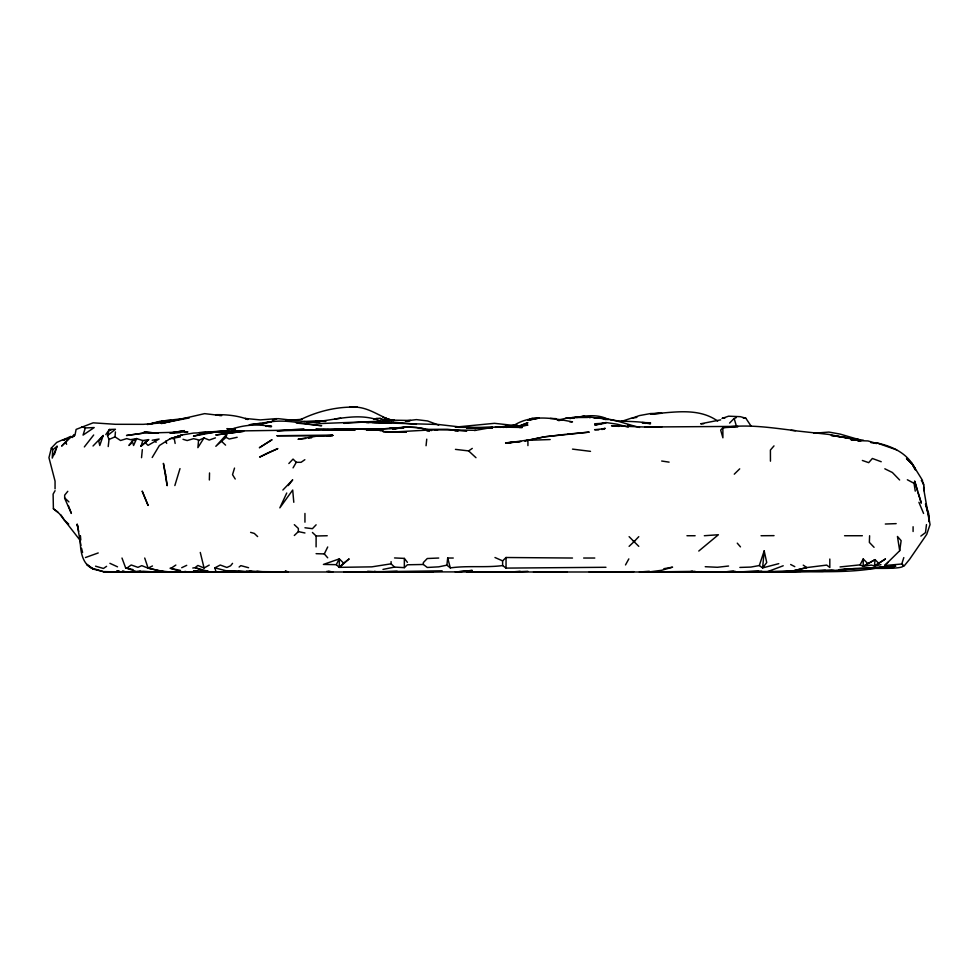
<?xml version="1.0" encoding="UTF-8"?>
<svg xmlns="http://www.w3.org/2000/svg" width="979" height="979" viewBox="0 0 979 979"><rect width="100%" height="100%" fill="white"/><g stroke="black" fill="none" stroke-linecap="round" stroke-linejoin="round"><path stroke-width="1.47" d="M316.095 546.882L316.119 536.002L312.423 532.478M209.359 479.991L209.53 472.943M67.796 491.311L64.675 495.129L64.663 498.287L71.381 513.437L68.383 505.629M869.609 535.733L869.364 542.39L874.063 547.31M52.695 449.802L52.254 458.086L57.039 446.277L52.695 449.802L51.397 448.003L56.721 442.435L62.301 439.963M108.216 446.546L109.024 439.449L115.02 436.854L115.424 431.935M739.879 567.428L750.869 567.074L759.3 565.556L762.617 567.906L766.741 562.546L764.183 550.896L762.617 567.906L778.77 563.647M183 439.302L187.173 440.538L193.487 438.69L197.317 439.547L198.566 440.428L197.88 447.648L203.987 437.956L209.225 440.06L215.429 437.882M141.539 457.695L142.322 449.618M867.504 563.292L863.209 558.96L863.209 566.315L871.347 565.079L874.431 566.046L875.055 559.633L863.209 566.315L860.064 564.859L840.055 566.939M426.061 445.726L426.746 439.167M605.964 567.282L506.045 568.101L502.619 565.581C485.339 567.832 467.717 565.446 450.316 567.906L446.889 565.164L447.697 558.03L453.265 558.03M926.477 524.585L925.498 532.613L920.86 536.088M899.689 550.736L901.145 540.677L897.462 536.468L899.689 550.736L884.649 565.532L901.781 564.002C913.248 571.406 855.218 566.608 851.204 569.068M74.93 435.398L76.117 429.402L93.127 422.83L115.424 424.299L143.289 424.335L160.018 423.026L171.166 421.056L161.413 423.332L189.302 417.911L160.018 421.276L147.474 424.507M226.063 437.344L226.908 434.101L215.821 446.302L226.063 437.344L229.221 439.02L237.163 437.295M234.519 468.084L232.537 474.656L235.229 479.025M107.506 435.606L109.367 429.5L115.424 429.267L107.506 435.606L109.024 439.449M141.086 446.155L142.787 440.562L148.624 439.62L141.086 446.155L148.624 439.62M174.849 485.56L180.001 468.598M85.32 427.945L83.068 435.092L94.192 427.566L85.32 427.945L81.759 426.697M901.781 564.002L903.801 557.614M54.347 454.623L57.039 446.277M759.3 565.556L764.183 550.896M915.255 491.14L914.043 483.308L914.729 481.264L921.325 503.133L917.935 492.474M103.187 435.508L99.772 445.506L98.757 441.088L103.187 435.508L93.029 445.996M73.866 434.639L72.165 437.552M115.02 436.854L120.564 440.513L126.719 438.616L130.525 439.681L136.644 438.58L133.585 445.482L132.214 441.052L136.644 438.58L142.787 440.562M286.749 493.012L279.847 507.856L292.697 490.026L293.798 502.288M316.095 553.673L324.306 553.93L327.708 546.98M860.064 564.859L863.209 558.96M336.238 564.663L339.321 558.887L343.666 563.182L349.148 558.887L339.321 567.355L336.238 564.663L323.413 564.43L339.321 558.887L339.321 567.355L371.824 566.853L391.086 563.831L394.537 567.086L404.339 567.661L407.435 564.773L423.344 564.479L427.26 567.465L438.714 566.841L446.889 565.164M625.508 564.932L628.836 558.899M55.057 490.699L53.111 494.114L53.392 508.762L59.352 513.632L80.413 540.738M293.051 467.876L296.282 462.308L301.079 462.308L304.848 459.702M152.186 457.499L159.369 445.543L170.15 438.702L182.314 434.896L193.463 433.073L243.624 430.87L360.676 429.12L382.973 430.552L379.974 430.625M86.972 564.381L93.127 568.934C80.78 563.843 79.935 547.42 80.351 535.733L80.78 539.906M105.805 434.578L109.367 429.5L110.823 430.307M132.214 441.052L128.922 445.482L131.137 443.511M288.254 485.572L292.697 479.832L282.882 490.026M84.341 446.926L93.69 434.994M232.549 563.353L230.567 565.813L226.871 567.465L220.238 565.03L214.866 567.869L215.759 570.941M773.997 445.886L770.412 450.046L770.449 461.182M288.854 463.52L293.051 459.078L296.282 462.308M638.785 546.343L634.661 542.268L634.661 540.995L638.785 536.663M316.119 524.817L312.423 528.684L304.946 527.767M74.012 436.255L70.035 437.601L61.824 445.934L70.035 437.601L74.012 436.022M729.563 423.099L733.944 418.633L736.343 417.568M502.619 565.581L502.619 560.881L506.045 557.504L572.495 558.03M734.274 474.179L739.708 468.843M339.321 567.355L343.666 563.182M294.312 535.489L298.362 531.609L298.362 528.44L294.312 524.671M629.105 546.343L633.401 542.268L633.401 540.995L629.105 536.663M884.649 565.532L888.381 562.044M134.441 440.55L136.644 438.58M209.225 565.103L204.073 567.991L197.844 565.458L195.09 567.661L192.79 568.004M175.841 565.054L171.839 567.747M698.773 551.042L718.402 534.742L704.329 535.733M239.121 567.037L240.822 565.629L248.58 567.722M186.72 565.336L181.702 567.71M455.443 449.373L468.623 450.915L472.27 448.394M106.589 566.327L103.431 568.469L95.55 566.18M874.431 566.046L885.383 559.009L874.431 566.046L880.941 564.638M863.209 566.315L875.055 559.633L878.775 563.402M511.466 427.113C529.431 413.701 552.327 418.07 572.495 421.851L569.705 421.79M121.983 558.03L125.63 567.869L127.356 567.783L131.21 564.981L137.929 567.343L141.784 565.654L148.11 568.15L152.455 565.972M300.871 419.465C318.248 411.009 337.902 406.346 357.213 407.191L353.358 407.191M632.091 417.935L621.322 421.447M532.123 418.363L528.219 420.187L538.805 418.119L528.219 420.187L532.148 418.363L538.744 418.229M511.466 427.358L516.753 424.91L500.036 427.333L513.718 425.841M198.566 440.428L203.987 437.956M64.553 440.403L63.17 439.816L70.831 436.377M373.831 419.501L376.585 418.376L380.072 418.376L383.462 420.015L410.85 420.468M517.181 427.089L527.901 422.708L516.753 426.856L527.901 425.106L505.531 427.297M601.681 429.438L604.961 428.141M272.333 420.297L277.926 418.62L321.663 423.491L382.973 421.141L416.418 424.348M767.585 571.663L783.212 565.764M85.454 557.54L98.218 552.951M172.255 438.347L182.314 434.896L172.255 438.347L174.384 439.204L175.143 443.438M475.757 430.307L434.15 429.732L388.553 432.265M565.434 434.358L544.63 436.793L524.928 440.868L544.63 436.793L589.223 432.118L566.927 434.186M880.305 567.392C843.494 574.636 804.995 570.072 767.585 572.017M466.591 571.993L678.398 572.005L689.546 571.932L692.3 571.136M161.413 423.564L204.611 413.64L221.695 415.647M602.036 429.463L604.961 428.655L594.583 429.708L598.769 429.879M63.17 439.816L67 438.776M381.773 421.631C357.91 410.69 331.477 421.925 306.794 422.243M506.437 427.431L516.753 424.91M720.679 419.856L700.695 423.785L703.742 423.736M474.436 430.54L494.456 427.015L522.333 427.468L519.335 427.493M557.369 420.187L565.96 418.302L583.643 416.418L590.349 417.568L583.643 416.54L565.96 418.302L573.327 417.739M149.236 424.286L165.586 420.701L171.166 420.395M147.756 424.421L165.586 420.701L168.633 420.823M382.973 569.411L394.537 567.086M558.556 420.615L561.346 420.089M425.853 429.12L416.418 427.468L405.269 427.089L392.836 429.328C405.587 425.767 418.988 426.991 431.604 430.54M152.173 440.256L159.087 439.033L148.049 445.359L144.733 442.19M170.15 438.702L180.258 436.94M639.385 572.005L649.322 571.246M663.86 568.701L672.573 567.171L661.682 570.28L650.533 571.76M171.166 432.938L184.419 430.638L169.93 433.11M455.443 427.113L494.456 423.32L513.963 425.461M724.766 417.96L722.331 418.351L728.572 416.185L740.32 416.675L745.827 418.229L751.089 426.098M316.095 422.451L318.873 422.022M558.96 420.383L561.885 419.93L557.504 420.162M235.241 428.741L231.02 429.389C244.028 424.776 257.979 423.809 271.501 426.624L268.711 426.624M276.616 418.62L260.353 419.905L245.154 418.437L247.846 419.477M503.01 427.431L507.465 426.758M510.438 426.306L514.893 425.632M573.89 417.898L569.717 418.51C582.444 416.308 596.566 413.04 608.595 419.599M576.68 417.495L583.643 416.479L602.342 418.449L593.996 417.947C609.856 417.311 624.492 423.736 639.544 427.456M636.864 417.397L632.41 418.045L639.385 415.598L650.533 413.542L661.682 413.26L650.533 413.982C672.891 412.624 698.1 407.105 717.68 421.08M722.196 418.29L724.693 417.923M143.289 433.146L126.572 435.484L143.289 433.146L187.895 431.923L184.921 432.18M334.953 418.939L340.704 418.18M226.027 433.624L215.759 434.982L243.624 431.298L228.951 433.232M500.036 427.333L516.386 425.216L495.57 427.333M520.118 571.283L511.185 572.017L527.901 571.308M260.353 423.528L249.204 424.8L271.501 421.692L260.353 424.384C280.263 417.152 301.397 423.919 321.663 425.681L296.331 423.038M305.595 438.457L298.032 439.302L316.095 436.267L332.811 435.41L326.766 436.096M308.618 438.127L311.64 437.784M728.572 566.033L717.423 567.282L705.235 566.706M644.953 423.381L650.533 422.793L642.175 422.549M565.96 418.302L572.544 417.605M644.953 572.017L695.127 571.357M370.429 430.209L394.121 427.737L400.191 428.251M527.559 440.097L505.605 443.181L520.987 441.529M517.316 441.908L505.605 442.875L519.837 441.651M210.179 432.277L228.633 430.613L199.031 432.669L206.006 432.424M405.269 427.101L389.299 428.533L392.151 428.606M235.021 428.582L227.446 429.255L235.021 429.132M458.233 427.321L492.596 427.431M173.026 433.207L180.454 432.559M813.696 433.269L828.907 432.069L840.055 434.076L859.427 439.755L852.085 438.519M285.88 420.529L302.034 419.306M331.832 430.307L337.816 430.026L334.794 430.087M576.276 417.519L587.669 417.47M550.198 439.547L527.926 440.305L527.926 445.592M689.546 571.932L722.991 572.017L733.455 571.198M832.126 570.243L778.733 571.846L672.83 571.993M839.468 569.741L851.204 568.946L828.907 570.928L778.733 571.846L825.358 570.267M867.92 568.53L894.329 567.318M343.959 423.356L366.256 421.9L360.676 422.182L369.046 422.438M507.636 426.734L495.472 427.333M354.165 429.377L322.972 429.671L354.692 430.283L322.226 429.683L277.069 430.846L303.882 428.802M737.811 426.832L722.857 427.701L720.666 430.075L722.906 437.809L722.857 427.701C747.124 423.76 771.354 427.774 795.462 430.662M522.333 571.956L343.959 571.846L442.263 571.283M833.973 570.255L812.178 571.087M840.055 569.925L895.785 566.241L867.92 568.297L892.86 567.355M336.005 429.94L339.187 429.769L316.095 428.765M377.404 571.871L442.263 571.259M722.991 571.92L735.156 571.271M303.931 421.484L316.095 420.884L320.268 421.557M213.226 432.424L204.611 433.391L193.463 436.132L215.759 431.935L243.624 430.87L217.779 432.192M265.921 426.367L271.501 426.11M839.04 569.643L846.639 569.288M438.714 558.03L427.26 558.519L423.344 562.57L423.344 564.479M761.772 571.222L734.14 572.017L758.603 571.271M337.021 429.585L322.764 430.16L343.69 428.961L388.871 428.729M400.448 428.325L403.421 428.215M885.31 524.022L896.164 523.63M400.595 428.312L403.519 428.202M367.651 571.283L377.404 571.944L397.168 571.271M823.327 571.393L711.843 571.895L801.03 571.406M492.437 427.407L466.591 428.08L492.437 427.921M316.119 536.002L327.231 535.733M427.456 429.377L447.476 429.291L466.591 431.311M351.192 429.72L354.435 429.646M366.011 429.389L378.616 429.108L349.992 429.291M492.437 427.505L466.591 428.08L477.74 427.86L467.093 427.59M409.455 420.897L405.269 420.97L416.418 419.612L427.566 420.958L438.714 425.119M350.91 429.83L355.316 429.757M774.034 535.635L761.05 535.733M323.29 429.744L345.465 429.512M433.146 571.76L388.553 571.712M600.372 572.017L633.805 571.699L589.223 571.993M366.562 430.111L372.057 430.062M394.121 419.93L383.462 420.015L380.072 418.376M544.63 571.981L566.927 571.969L533.482 572.017M678.398 571.956L683.978 571.932M397.474 432.228L406.383 432.192M132.985 569.594L125.63 567.869L137.721 571.993L199.031 571.969L196.228 571.21M285.33 571.063L288.218 571.895L224.118 571.271M406.285 432.18L382.973 431.568L387.158 432.167M686.952 535.733L695.127 535.733M844.571 535.733L862.352 535.733M633.401 540.995L634.661 540.995M583.643 558.03L594.791 558.03M184.921 571.381L187.882 572.017L104.276 571.895L93.127 569.056L86.813 564.687M256.914 571.283L265.921 572.017L182.314 571.956L170.065 568.224L180.454 570.439M126.572 572.017L122.387 571.185L126.572 571.993L104.276 571.736L154.437 572.017L142.701 571.21M737.86 426.379L644.953 427.028L611.508 425.767L619.12 426.391M421.998 571.993L215.759 572.017L193.463 571.051L210.179 572.017L265.921 572.017L250.722 571.283M176.734 572.017L115.424 571.956M349.601 406.983L357.213 407.191M144.721 558.03L148.11 568.15L160.018 571.014L171.166 572.005L148.869 571.944M246.414 571.161L254.773 572.005L228.303 571.222L254.773 572.005L249.204 571.161M137.721 571.993L154.437 572.017M455.443 427.199L461.011 427.077L438.714 424.519L366.256 422.39L369.23 422.426M434.15 429.732L437.821 429.769M371.824 571.846L388.553 572.017L371.824 571.712M182.314 571.956L187.882 572.017M372.204 422.475L391.343 423.283L382.973 421.582L388.553 422.708M831.44 435.508L863.405 440.244M104.276 571.589L120.992 572.017L118.251 571.234M550.198 418.437L555.925 418.645M235.266 428.986L226.908 428.68L235.266 429.206M831.501 435.459L849.16 438.029M603.419 419.293L607.641 419.477L601.681 418.168L605.866 419.514M394.537 557.944L404.339 558.397L407.435 562.362M325.848 421.459L316.095 420.958L318.873 421.386M371.824 429.426L377.674 429.744M376.389 422.39L371.824 422.108L374.614 422.377M455.039 431.029L458.025 431.213M193.463 571.601L199.031 571.969M350.347 430.136L342.515 429.561L349.564 430.295M791.069 430.307L828.907 434.443L859.599 440.538L850.739 439.632M158.402 433.232L144.035 431.984L157.105 433.195M171.166 572.017L157.227 571.357M327.414 429.597L331.257 429.94M238.056 572.017L226.908 570.977L214.866 567.869M572.495 449.116L590.508 451.356M600.372 424.36L594.791 423.785L605.94 423.05L594.791 425.07L605.94 422.524L617.088 424.188L628.237 427.138M137.207 571.234L143.289 571.883L140.352 571.32M642.175 422.781L650.533 423.723C637.231 420.554 623.439 422.23 610.003 419.771M326.949 571.32L332.811 571.969L328.626 571.283M859.599 440.538L851.204 439.559L854.177 439.975M160.018 571.308L165.586 572.005L148.11 568.15M427.003 430.968L429.463 431.286M743.134 417.874L745.827 418.229M857.163 440.379L860.149 440.783M210.179 571.981L204.611 571.161L195.09 567.661L210.179 571.981L206.006 571.124M661.682 461.023L669.098 462.137M860.749 441.076L857.861 440.636L868.018 440.942L876.646 443.487L870.869 442.606M356.919 407.191C369.634 408.206 380.023 416.393 391.722 420.554M116.819 571.173L120.992 572.005L116.819 571.185L120.992 571.932L118.043 571.21M220.214 415.488L215.759 414.704C226.614 414.472 237.762 415.598 247.956 419.453M139.116 571.149L143.289 571.883M285.427 571.32L288.218 571.895M298.362 531.609L304.946 532.98M374.455 571.32L377.404 571.944M382.973 417.348L391.918 420.444M393.558 420.664L384.184 417.788M627.992 425.119L632.361 426.318L628.237 425.167M250.6 532.368L254.307 533.42L257.624 536.578M93.127 568.518L104.276 571.895M896.642 449.838L876.694 442.9C892.738 446.351 908.891 453.791 915.316 469.847L912.159 463.826L906.566 458.515L912.134 463.826L915.5 469.406L912.159 463.826L906.554 458.808L912.122 463.654L922.573 480.493M862.352 460.46L868.703 462.651L872.362 458.478L881.222 461.733M494.97 557.504L502.619 560.881M109.905 563.317L117.517 566.829M884.82 468.794L892.371 472.49L899.628 479.991M790.653 564.504L794.801 566.645M907.349 479.759L914.043 483.308M803.245 565.152L806.818 567.563L826.717 565.091L829.813 567.465L829.813 559.033M53.392 508.762L57.908 512.041M154.743 441.101L156.126 442.288M68.701 524.095L64.271 520.045L60.979 514.954M468.623 450.915L475.978 457.695M64.675 497.895L68.897 501.884M221.78 441.517L225.574 445.127M903.323 565.495L903.984 566.156L909.601 559.303L926.734 534.35L930.05 524.585L928.116 513.437L929.193 521.795M324.306 553.93L327.708 557.797M737.26 543.161L740.479 546.882M921.312 480.493L923.931 484.532L924.017 490.736L927.945 513.437L925.51 503.928L928.667 513.437L929.328 521.795M51.911 448.945L51.397 448.003L48.95 457.695L55.057 481.13L55.057 488.839M918.914 502.288L923.576 513.437M165.769 441.088L166.687 443.401M65.789 441.81L66.584 444.331M734.226 418.633L736.147 425.314M914.729 481.264L917.519 491.14M447.697 558.03L450.316 567.906M81.538 548.277L82.591 552.45M200.279 552.45L204.073 567.991M80.865 545.487L77.206 524.279L77.769 526.935M77.206 524.279L78.699 531.438M922.83 481.876L923.344 484.642M923.601 487.799L924.017 490.736L923.711 487.199M913.089 526.739L913.089 531.499M506.045 557.504L506.045 568.101M404.339 558.397L404.339 567.661M391.086 561.616L391.086 563.831M304.946 513.437L304.946 522.186M268.699 441.786L259.349 447.746L272.052 439.706L268.699 441.786M267.634 453.008L259.619 457.083L277.852 448.578L267.634 453.008M806.818 567.563L789.882 571.663L806.818 567.563M472.159 570.451L455.443 572.017L472.159 570.451M332.811 435.41L277.069 435.728L332.811 435.41M661.682 426.881L644.953 427.028L661.682 426.881M254.773 572.005L238.056 571.565L254.773 572.005M148.074 505.384L142.236 491.274L148.074 505.384M165.598 474.436L163.395 463.373L167.164 485.694L165.598 474.436"/></g></svg>
